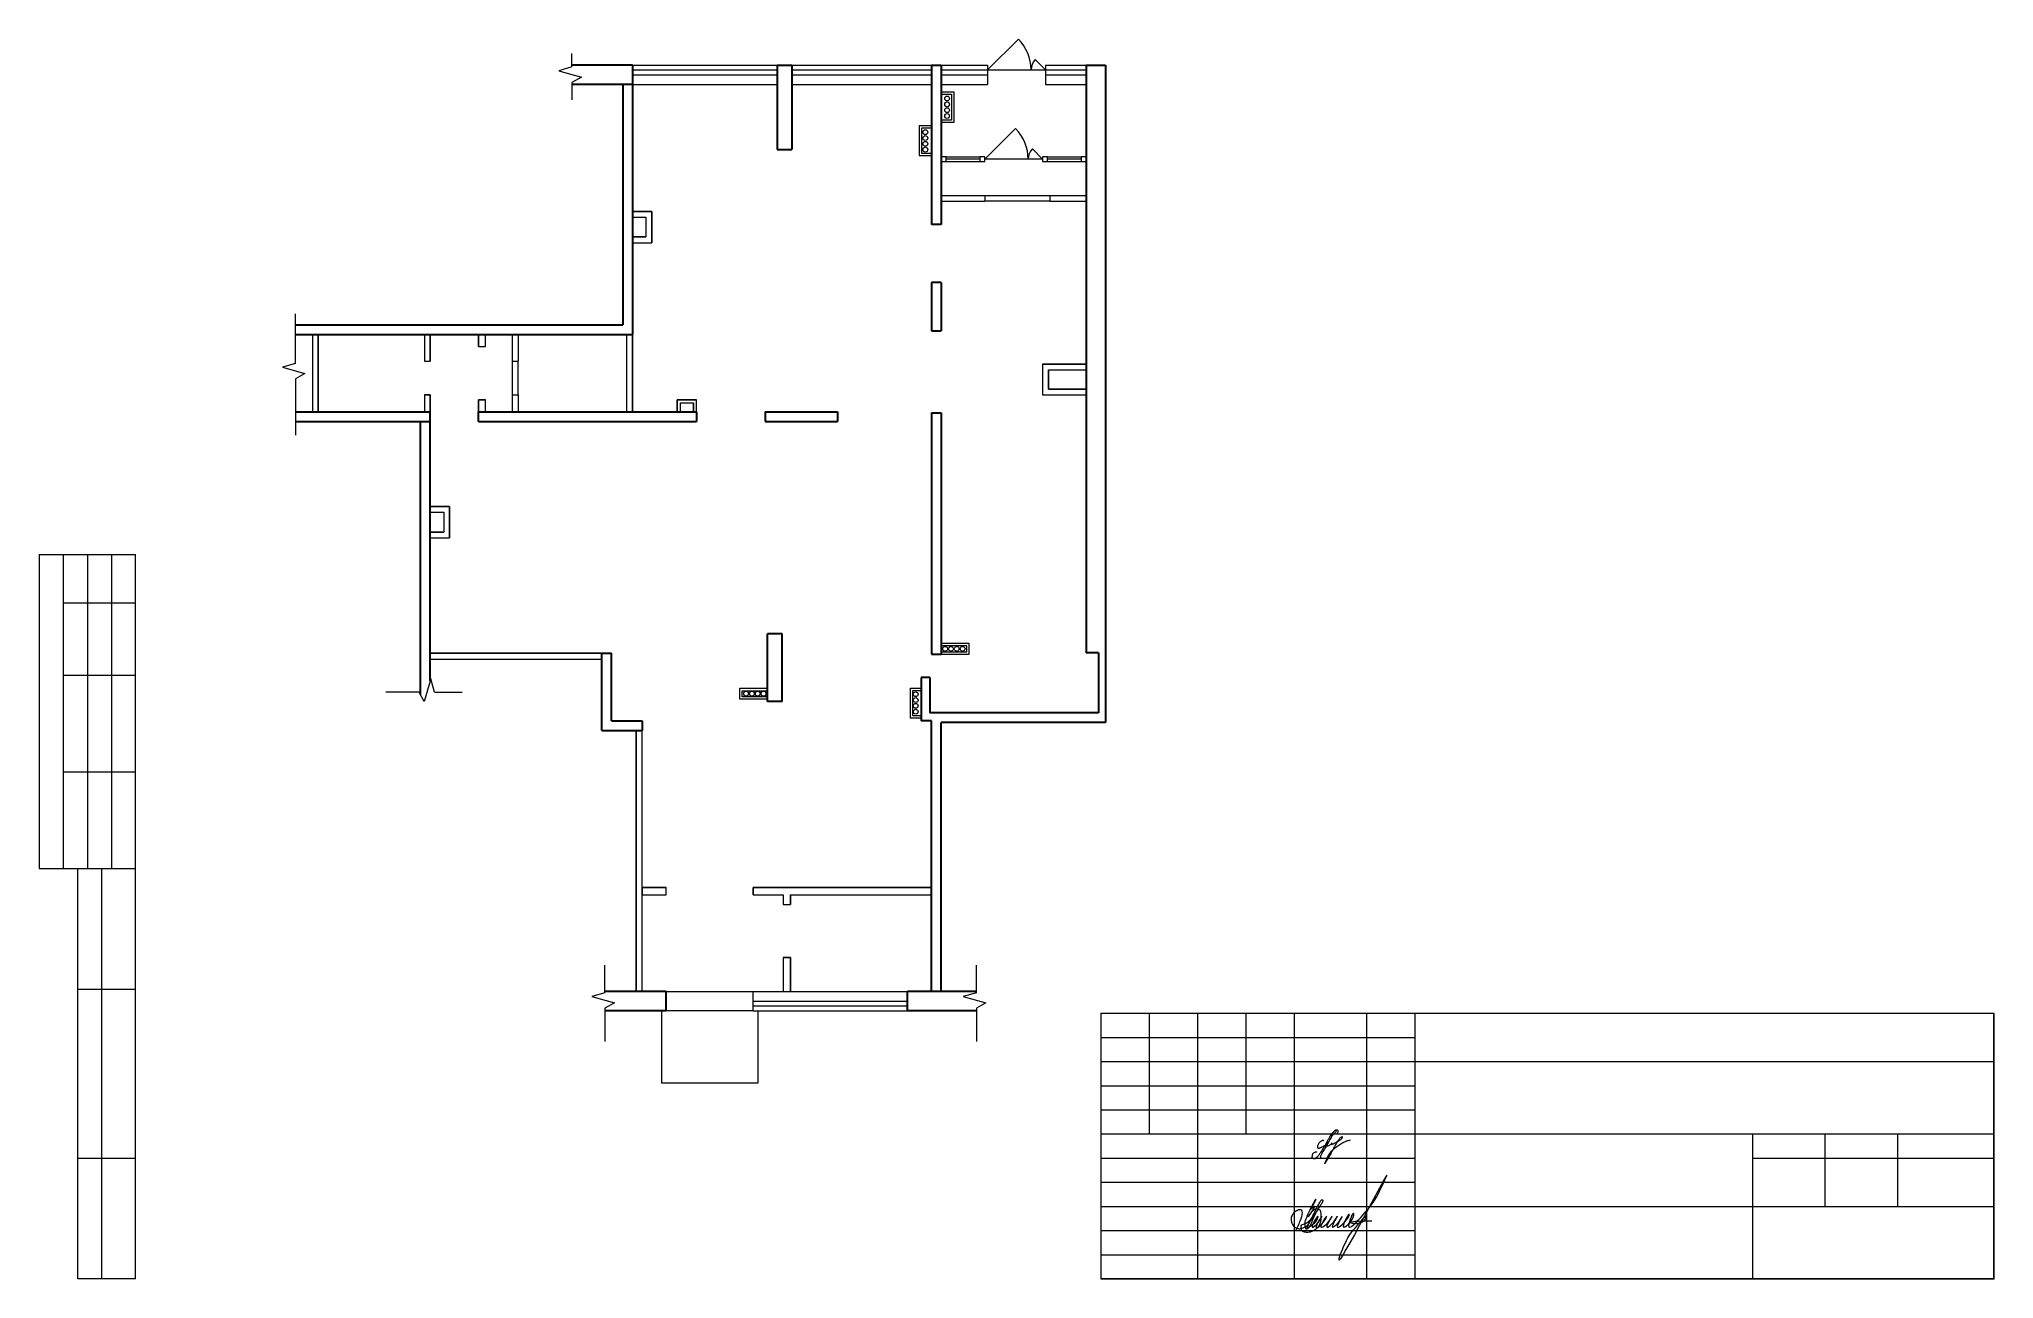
# Model space of a CAD drawing. Header units: metres. Extents: x 0 to 40.5, y 0.5 to 26.2.
import ezdxf

# ---------------------------------------------------------------- set-up
doc = ezdxf.new("R2010")
doc.units = ezdxf.units.M
doc.header["$MEASUREMENT"] = 0
doc.linetypes.add('DGN Style 3', pattern=[10.117817, 7.227012, -2.890805])
doc.layers.add('Level 44', color=7, linetype='Continuous', lineweight=0)
doc.layers.add('Level 63', color=7, linetype='Continuous', lineweight=0)

# ---------------------------------------------------------------- blocks, each defined once
blk = doc.blocks.new('*U17')
at = {"layer": 'Level 44', "color": 6, "linetype": 'Continuous', "lineweight": 13}
for centre in [(-0.181, 0), (-0.06, 0), (0.06, 0), (0.181, 0)]:
    blk.add_circle(centre, 0.05, dxfattribs=at)
blk = doc.blocks.new('*U24')
at = {"color": 5, "linetype": 'Continuous', "lineweight": 0}
for points, knots in [([(0.31, 0.78), (0.34, 0.81), (0.4, 0.88), (0.43, 0.93), (0.43, 0.97), (0.42, 1.01), (0.39, 1.04), (0.33, 1.05), (0.26, 1.03), (0.21, 1.01), (0.12, 0.93), (0.06, 0.87), (-0.03, 0.75), (-0.11, 0.62), (-0.21, 0.44), (-0.3, 0.26), (-0.38, 0.11), (-0.48, -0.06), (-0.64, -0.3), (-0.75, -0.47), (-0.87, -0.64), (-0.99, -0.73), (-1.02, -0.73), (-1.06, -0.74), (-1.14, -0.72), (-1.16, -0.69), (-1.18, -0.65), (-1.18, -0.58), (-1.17, -0.52), (-1.15, -0.43), (-1.08, -0.35), (-1.04, -0.34), (-0.99, -0.31), (-0.96, -0.3), (-0.92, -0.29), (-0.91, -0.31), (-0.92, -0.32)], [0, 0, 0, 0, 0.032258, 0.064516, 0.096774, 0.129032, 0.16129, 0.193548, 0.225806, 0.258065, 0.290323, 0.322581, 0.354839, 0.387097, 0.419355, 0.451613, 0.483871, 0.516129, 0.548387, 0.580645, 0.612903, 0.645161, 0.677419, 0.709677, 0.741935, 0.774194, 0.806452, 0.83871, 0.870968, 0.903226, 0.935484, 0.967742, 0.983871, 0.991935, 0.995968, 1, 1, 1, 1]), ([(0.32, 0.97), (0.32, 0.97), (0.33, 0.98), (0.32, 0.98), (0.31, 0.97), (0.3, 0.97), (0.29, 0.95), (0.21, 0.88), (0.15, 0.82), (0.09, 0.75), (-0.01, 0.62), (-0.17, 0.29), (-0.31, 0.07), (-0.54, -0.32), (-0.64, -0.51), (-0.69, -0.64), (-0.64, -0.69)], [0, 0, 0, 0, 0.005306, 0.009091, 0.012718, 0.03509, 0.04357, 0.143713, 0.287425, 0.431138, 0.57485, 0.718563, 0.862275, 0.934132, 0.97006, 1, 1, 1, 1])]:
    blk.add_open_spline(points, degree=3, knots=knots, dxfattribs=at)
blk.add_open_spline([(-0.47, 0.37), (-0.48, 0.41), (-0.52, 0.41), (-0.56, 0.39), (-0.63, 0.36), (-0.68, 0.32), (-0.75, 0.25), (-0.8, 0.18), (-0.84, 0.12), (-0.85, 0.05), (-0.85, -0.04), (-0.83, -0.08), (-0.8, -0.08), (-0.77, -0.08), (-0.71, -0.06), (-0.66, -0.04), (-0.53, 0.03), (-0.31, 0.14), (-0.22, 0.24), (-0.17, 0.32), (-0.19, 0.32), (-0.3, 0.13), (-0.31, 0.08), (-0.31, 0.06), (-0.27, 0.06), (-0.23, 0.06), (-0.16, 0.09), (-0.08, 0.14), (-0.02, 0.18), (0.02, 0.21), (0.06, 0.25), (0.06, 0.27), (0.03, 0.23), (0, 0.17), (0, 0.14), (0.03, 0.14), (0.11, 0.19), (0.24, 0.26), (0.32, 0.3), (0.44, 0.37), (0.55, 0.44), (0.61, 0.48), (0.65, 0.52), (0.68, 0.57), (0.68, 0.62), (0.68, 0.63), (0.65, 0.63), (0.59, 0.59), (0.51, 0.52), (0.45, 0.43), (0.37, 0.31), (0.32, 0.23), (0.24, 0.11), (0.16, -0.05), (0.09, -0.18), (-0.03, -0.4), (-0.22, -0.74), (-0.32, -0.89), (-0.41, -1), (-0.41, -1.05), (-0.38, -1.02), (-0.32, -0.82), (-0.24, -0.63), (-0.15, -0.46), (-0.09, -0.38), (0.01, -0.25), (0.14, -0.13), (0.22, -0.06), (0.34, 0.03), (0.46, 0.12), (0.58, 0.2), (0.72, 0.28), (0.88, 0.35), (1.01, 0.39), (1.08, 0.41), (1.18, 0.43)], degree=3, dxfattribs=at)

msp = doc.modelspace()

# ---------------------------------------------------------------- linework, layer by layer
at = {"color": 7, "linetype": 'Continuous', "lineweight": 13}
for p, q in [((7.982, 19.502), (8.102, 19.502)), ((7.982, 18.802), (8.102, 18.802))]:
    msp.add_line(p, q, dxfattribs=at)
at = {"color": 5, "linetype": 'DGN Style 3', "lineweight": 13}
for p, q in [((9.802, 19.502), (9.922, 19.502)), ((9.802, 18.802), (9.922, 18.802)), ((14.792, 6.052), (14.792, 6.452))]:
    msp.add_line(p, q, dxfattribs=at)
at = {"color": 5, "linetype": 'Continuous', "lineweight": 0}
for p, q in [((12.892, 6.052), (12.892, 4.552)), ((14.892, 6.052), (14.892, 4.552)), ((14.892, 4.552), (12.892, 4.552))]:
    msp.add_line(p, q, dxfattribs=at)
msp.add_lwpolyline([(22, 0.5), (40.5, 0.5), (40.5, 6)])
msp.add_open_spline([(26.043, 1.514), (26.081, 1.591), (26.133, 1.698), (26.169, 1.826), (26.18, 1.894), (26.14, 1.934), (26.075, 1.928), (26.01, 1.885), (25.962, 1.827), (25.938, 1.764), (25.942, 1.704), (25.958, 1.636), (25.996, 1.579), (26.055, 1.546), (26.121, 1.533), (26.186, 1.557), (26.243, 1.58), (26.313, 1.633), (26.356, 1.744), (26.421, 1.865), (26.472, 1.984), (26.53, 2.066), (26.551, 2.128), (26.594, 2.145), (26.596, 2.105), (26.585, 2.069), (26.47, 1.934), (26.39, 1.737), (26.328, 1.579), (26.257, 1.513), (26.241, 1.55), (26.232, 1.587), (26.221, 1.664), (26.277, 1.809), (26.322, 1.926), (26.544, 2.294), (26.277, 1.856), (26.516, 2.113), (26.195, 1.638), (26.376, 1.909), (26.453, 1.963), (26.534, 1.947), (26.554, 1.868), (26.564, 1.741), (26.53, 1.577), (26.412, 1.501), (26.326, 1.461), (26.245, 1.46), (26.174, 1.478), (26.149, 1.524), (26.144, 1.566), (26.156, 1.638), (26.282, 1.629), (26.499, 1.943), (26.192, 1.492), (26.39, 1.63), (26.469, 1.672), (26.527, 1.882), (26.271, 1.459), (26.517, 1.656), (26.633, 1.91), (26.351, 1.441), (26.612, 1.651), (26.734, 1.898), (26.443, 1.47), (26.721, 1.648), (26.842, 1.902), (26.57, 1.449), (26.831, 1.663), (26.942, 1.887), (26.665, 1.404), (26.957, 1.686), (27.022, 1.852), (26.738, 1.364), (27.113, 1.711), (27.167, 1.916), (26.85, 1.355), (27.242, 1.713), (27.238, 1.94), (26.998, 1.351), (27.594, 1.997), (27.709, 2.172), (28.254, 3.349), (26.576, 0.055), (27.108, 1.387), (27.258, 1.538), (27.536, 1.873), (27.416, 1.605), (26.955, 1.689), (27.359, 1.699), (27.609, 1.705)], degree=3, knots=[0, 0, 0, 0, 0.256067, 0.353287, 0.406446, 0.450572, 0.499811, 0.589048, 0.677677, 0.720538, 0.789097, 0.854909, 0.929138, 0.985973, 1.053603, 1.123997, 1.188184, 1.238833, 1.381441, 1.532626, 1.655327, 1.767692, 1.831714, 1.849675, 1.875515, 1.918027, 1.973345, 2.3881, 2.509535, 2.562046, 2.586373, 2.608197, 2.683976, 2.811849, 3.039073, 3.235434, 3.455141, 3.539199, 3.796529, 3.961277, 4.046851, 4.105032, 4.170808, 4.267969, 4.501566, 4.610269, 4.680163, 4.779356, 4.853999, 4.879008, 4.930141, 4.983291, 5.063808, 5.268919, 5.523602, 5.592201, 5.810144, 5.856929, 6.107056, 6.273883, 6.414405, 6.675098, 6.881038, 7.00149, 7.251321, 7.448211, 7.577978, 7.823515, 8.04125, 8.137115, 8.376214, 8.651524, 8.664664, 8.880536, 9.213612, 9.223901, 9.494264, 9.812074, 9.840995, 10.111601, 10.486406, 11.087155, 11.407224, 13.360594, 13.829391, 14.19644, 14.412835, 14.523977, 14.795749, 15.240119, 15.240119, 15.240119, 15.240119], dxfattribs=at)
at = {"layer": 'Level 44', "color": 7, "linetype": 'Continuous', "lineweight": 0}
for p, q in [((19.652, 25.532), (20.288, 26.169)), ((11.04, 25.592), (11.04, 25.87)), ((12.292, 25.532), (15.292, 25.532)), ((15.592, 25.532), (18.492, 25.532)), ((18.692, 25.532), (19.652, 25.532)), ((19.652, 25.532), (20.852, 25.532)), ((20.639, 25.744), (20.852, 25.532)), ((20.852, 25.532), (21.692, 25.532)), ((11.04, 25.272), (11.04, 24.913)), ((12.292, 25.432), (15.292, 25.432)), ((15.592, 25.432), (18.492, 25.432)), ((18.692, 25.432), (19.652, 25.432)), ((20.852, 25.432), (21.692, 25.432)), ((5.313, 19.455), (5.313, 20.484)), ((5.313, 19.134), (5.313, 17.968)), ((7.871, 12.651), (7.183, 12.651)), ((8.191, 12.651), (8.764, 12.651)), ((11.724, 6.423), (11.724, 6.995)), ((19.421, 6.423), (19.421, 6.995)), ((11.724, 6.102), (11.724, 5.415)), ((14.792, 6.252), (17.992, 6.252)), ((14.792, 6.152), (17.992, 6.152)), ((19.421, 6.102), (19.421, 5.415))]:
    msp.add_line(p, q, dxfattribs=at)
at = {"layer": 'Level 44', "color": 7, "linetype": 'Continuous', "lineweight": 30}
for p, q in [((12.292, 25.632), (11.04, 25.632)), ((12.292, 25.632), (12.292, 20.052)), ((15.292, 25.632), (15.292, 23.882)), ((15.292, 25.632), (15.592, 25.632)), ((15.592, 25.632), (15.592, 23.882)), ((18.492, 25.632), (18.492, 22.332)), ((18.492, 25.632), (18.692, 25.632)), ((18.692, 25.632), (18.692, 22.332)), ((21.692, 25.632), (21.692, 13.462)), ((21.692, 25.632), (22.092, 25.632)), ((22.092, 25.632), (22.092, 12.022)), ((12.292, 25.232), (11.04, 25.232)), ((12.092, 25.232), (12.092, 20.252)), ((15.292, 23.882), (15.592, 23.882)), ((18.692, 22.332), (18.492, 22.332)), ((18.692, 21.132), (18.492, 21.132)), ((18.492, 21.132), (18.492, 20.132)), ((18.692, 21.132), (18.692, 20.132)), ((5.313, 20.252), (12.092, 20.252)), ((5.313, 20.052), (12.292, 20.052)), ((18.492, 20.132), (18.692, 20.132)), ((5.313, 18.452), (8.102, 18.452)), ((5.313, 18.252), (8.102, 18.252)), ((7.902, 12.596), (7.902, 18.252)), ((8.102, 12.882), (8.102, 18.452)), ((9.102, 18.252), (9.102, 18.452)), ((9.102, 18.452), (13.622, 18.452)), ((9.102, 18.252), (13.622, 18.252)), ((13.622, 18.452), (13.622, 18.252)), ((15.042, 18.452), (15.042, 18.252)), ((15.042, 18.452), (16.542, 18.452)), ((15.042, 18.252), (16.542, 18.252)), ((16.542, 18.452), (16.542, 18.252)), ((18.492, 18.432), (18.492, 13.432)), ((18.492, 18.432), (18.692, 18.432)), ((18.692, 18.432), (18.692, 13.432)), ((15.092, 12.452), (15.092, 13.852)), ((15.392, 13.852), (15.092, 13.852)), ((15.392, 12.452), (15.392, 13.852)), ((11.662, 11.852), (11.662, 13.452)), ((11.662, 13.452), (11.862, 13.452)), ((11.862, 12.052), (11.862, 13.452)), ((18.492, 13.432), (18.692, 13.432)), ((21.952, 13.462), (21.692, 13.462)), ((21.952, 13.462), (21.952, 12.222)), ((18.452, 12.952), (18.272, 12.952)), ((18.272, 12.952), (18.272, 12.052)), ((18.452, 12.952), (18.452, 12.222)), ((15.392, 12.452), (15.092, 12.452)), ((21.952, 12.222), (18.452, 12.222)), ((11.662, 11.852), (12.492, 11.852)), ((11.862, 12.052), (12.492, 12.052)), ((12.492, 12.052), (12.492, 11.852)), ((18.492, 12.052), (18.272, 12.052)), ((18.492, 6.452), (18.492, 12.052)), ((18.692, 6.452), (18.692, 12.022)), ((22.092, 12.022), (18.692, 12.022)), ((12.992, 6.452), (11.724, 6.452)), ((12.992, 6.052), (12.992, 6.452)), ((19.421, 6.452), (17.992, 6.452)), ((17.992, 6.052), (17.992, 6.452)), ((12.992, 6.052), (11.724, 6.052)), ((19.421, 6.052), (17.992, 6.052))]:
    msp.add_line(p, q, dxfattribs=at)
at = {"layer": 'Level 44', "color": 7, "linetype": 'Continuous', "lineweight": 13}
for p, q in [((12.292, 25.632), (15.292, 25.632)), ((15.592, 25.632), (18.492, 25.632)), ((18.692, 25.632), (19.652, 25.632)), ((19.652, 25.632), (19.652, 25.232)), ((20.852, 25.632), (20.852, 25.232)), ((20.852, 25.632), (21.692, 25.632)), ((12.292, 25.232), (15.292, 25.232)), ((15.592, 25.232), (18.492, 25.232)), ((18.692, 25.232), (19.652, 25.232)), ((20.852, 25.232), (21.692, 25.232)), ((12.292, 22.602), (12.692, 22.602)), ((12.292, 22.482), (12.572, 22.482)), ((12.572, 22.482), (12.572, 22.072)), ((12.692, 22.602), (12.692, 21.952)), ((12.292, 22.072), (12.572, 22.072)), ((12.292, 21.952), (12.692, 21.952)), ((5.662, 20.052), (5.662, 18.452)), ((5.782, 20.052), (5.782, 18.452)), ((7.982, 20.052), (7.982, 19.502)), ((8.102, 20.052), (8.102, 19.502)), ((12.172, 20.052), (12.172, 18.452)), ((12.292, 20.052), (12.292, 18.452)), ((20.792, 19.442), (21.692, 19.442)), ((20.792, 19.442), (20.792, 18.802)), ((20.912, 19.322), (21.692, 19.322)), ((20.912, 19.322), (20.912, 18.922)), ((7.982, 18.802), (7.982, 18.452)), ((8.102, 18.802), (8.102, 18.452)), ((13.222, 18.452), (13.222, 18.702)), ((13.222, 18.702), (13.622, 18.702)), ((13.287, 18.452), (13.287, 18.637)), ((13.287, 18.637), (13.557, 18.637)), ((13.557, 18.452), (13.557, 18.637)), ((13.622, 18.452), (13.622, 18.702)), ((20.792, 18.802), (21.692, 18.802)), ((20.912, 18.922), (21.692, 18.922)), ((8.102, 16.492), (8.502, 16.492)), ((8.102, 16.372), (8.382, 16.372)), ((8.382, 16.372), (8.382, 15.962)), ((8.502, 16.492), (8.502, 15.842)), ((8.102, 15.962), (8.382, 15.962)), ((8.102, 15.842), (8.502, 15.842)), ((8.102, 13.452), (11.662, 13.452)), ((8.102, 13.332), (11.662, 13.332)), ((12.372, 6.452), (12.372, 11.852)), ((12.492, 6.452), (12.492, 11.852)), ((14.792, 6.452), (17.992, 6.452)), ((14.792, 6.052), (17.992, 6.052))]:
    msp.add_line(p, q, dxfattribs=at)
at = {"layer": 'Level 44', "color": 5, "linetype": 'Continuous', "lineweight": 0}
for p, q in [((19.592, 23.682), (20.228, 24.319)), ((18.792, 23.732), (19.492, 23.732)), ((19.492, 23.682), (18.792, 23.682)), ((18.792, 23.632), (19.492, 23.632)), ((20.792, 23.682), (19.592, 23.682)), ((20.579, 23.894), (20.792, 23.682)), ((20.892, 23.732), (21.592, 23.732)), ((21.592, 23.682), (20.892, 23.682)), ((20.892, 23.632), (21.592, 23.632))]:
    msp.add_line(p, q, dxfattribs=at)
at = {"layer": 'Level 44', "color": 5, "linetype": 'DGN Style 3', "lineweight": 13}
for p, q in [((18.692, 22.932), (19.592, 22.932)), ((18.692, 22.812), (19.592, 22.812)), ((19.592, 22.932), (19.592, 22.812)), ((20.942, 22.932), (20.942, 22.812)), ((20.942, 22.932), (21.692, 22.932)), ((20.942, 22.812), (21.692, 22.812)), ((9.802, 20.052), (9.802, 19.502)), ((9.922, 20.052), (9.922, 19.502)), ((9.802, 18.802), (9.802, 18.452)), ((9.922, 18.802), (9.922, 18.452)), ((12.992, 6.452), (14.792, 6.452)), ((14.792, 6.052), (12.992, 6.052))]:
    msp.add_line(p, q, dxfattribs=at)
at = {"layer": 'Level 44', "color": 5, "linetype": 'DGN Style 3', "lineweight": 0}
for p, q in [((19.592, 22.932), (20.942, 22.932)), ((20.942, 22.812), (19.592, 22.812)), ((9.802, 19.502), (9.802, 18.802)), ((9.922, 18.802), (9.922, 19.502))]:
    msp.add_line(p, q, dxfattribs=at)
at = {"layer": 'Level 44', "color": 5, "linetype": 'Continuous', "lineweight": 13}
for p, q in [((9.102, 19.802), (9.102, 20.052)), ((9.252, 19.802), (9.252, 20.052)), ((9.102, 19.802), (9.252, 19.802)), ((9.102, 18.452), (9.102, 18.702)), ((9.102, 18.702), (9.252, 18.702)), ((9.252, 18.452), (9.252, 18.702)), ((12.492, 8.602), (12.992, 8.602)), ((12.992, 8.452), (12.992, 8.602)), ((14.792, 8.452), (14.792, 8.602)), ((14.792, 8.602), (18.492, 8.602)), ((12.492, 8.452), (12.992, 8.452)), ((14.792, 8.452), (15.417, 8.452)), ((15.417, 8.452), (15.417, 8.252)), ((15.417, 8.252), (15.567, 8.252)), ((15.567, 8.452), (15.567, 8.252)), ((15.567, 8.452), (18.492, 8.452)), ((15.417, 7.152), (15.567, 7.152)), ((15.417, 7.152), (15.417, 6.452)), ((15.567, 7.152), (15.567, 6.452))]:
    msp.add_line(p, q, dxfattribs=at)
at = {"layer": 'Level 44', "color": 7, "linetype": 'Continuous', "lineweight": 0, "flags": 128}
for points in [[(11.04, 25.592), (10.767, 25.514), (11.235, 25.382), (11.04, 25.272)], [(18.692, 25.028), (18.904, 25.028), (18.904, 24.494), (18.692, 24.494)], [(18.492, 24.326), (18.285, 24.326), (18.285, 23.807), (18.492, 23.807)], [(5.313, 19.455), (5.04, 19.377), (5.507, 19.244), (5.313, 19.134)], [(18.692, 13.482), (19.218, 13.482), (19.218, 13.608), (18.692, 13.608)], [(8.191, 12.651), (8.113, 12.923), (7.981, 12.456), (7.871, 12.651)], [(15.092, 12.552), (14.569, 12.552), (14.569, 12.677), (15.092, 12.677)], [(18.272, 12.161), (18.101, 12.161), (18.101, 12.683), (18.272, 12.683)], [(11.724, 6.423), (11.452, 6.345), (11.919, 6.212), (11.724, 6.102)], [(19.421, 6.423), (19.148, 6.345), (19.615, 6.212), (19.421, 6.102)]]:
    msp.add_lwpolyline(points, dxfattribs=at)
at = {"layer": 'Level 44', "color": 7, "linetype": 'Continuous', "lineweight": 13, "flags": 128}
for points in [[(18.692, 25.078), (18.954, 25.078), (18.954, 24.444), (18.692, 24.444)], [(18.492, 24.376), (18.235, 24.376), (18.235, 23.757), (18.492, 23.757)], [(18.692, 13.432), (19.268, 13.432), (19.268, 13.658), (18.692, 13.658)], [(15.092, 12.502), (14.519, 12.502), (14.519, 12.727), (15.092, 12.727)], [(18.272, 12.111), (18.051, 12.111), (18.051, 12.733), (18.272, 12.733)]]:
    msp.add_lwpolyline(points, dxfattribs=at)
at = {"layer": 'Level 44', "color": 5, "linetype": 'Continuous', "lineweight": 13, "flags": 128}
for points in [[(18.792, 23.732), (18.692, 23.732), (18.692, 23.632), (18.792, 23.632), (18.792, 23.732)], [(19.592, 23.732), (19.492, 23.732), (19.492, 23.632), (19.592, 23.632), (19.592, 23.732)], [(20.892, 23.732), (20.792, 23.732), (20.792, 23.632), (20.892, 23.632), (20.892, 23.732)], [(21.692, 23.732), (21.592, 23.732), (21.592, 23.632), (21.692, 23.632), (21.692, 23.732)], [(9.102, 20.052), (9.102, 19.802), (9.252, 19.802), (9.252, 20.052), (9.102, 20.052)], [(9.102, 18.702), (9.102, 18.452), (9.252, 18.452), (9.252, 18.702), (9.102, 18.702)], [(12.492, 8.452), (12.992, 8.452), (12.992, 8.602), (12.492, 8.602), (12.492, 8.452)], [(18.492, 8.602), (14.792, 8.602), (14.792, 8.452), (15.417, 8.452), (15.417, 8.252), (15.567, 8.252), (15.567, 8.452), (18.492, 8.452), (18.492, 8.602)], [(15.567, 6.452), (15.567, 7.152), (15.417, 7.152), (15.417, 6.452), (15.567, 6.452)]]:
    msp.add_lwpolyline(points, close=True, dxfattribs=at)
at = {"layer": 'Level 44', "color": 7, "linetype": 'Continuous', "lineweight": 0, "flags": 128}
for points in [[(12.292, 21.952), (12.692, 21.952), (12.692, 22.602), (12.292, 22.602), (12.292, 22.482), (12.572, 22.482), (12.572, 22.072), (12.292, 22.072), (12.292, 21.952)], [(5.662, 20.052), (5.662, 18.452), (5.782, 18.452), (5.782, 20.052), (5.662, 20.052)], [(7.982, 20.052), (7.982, 19.502), (8.102, 19.502), (8.102, 20.052), (7.982, 20.052)], [(12.292, 18.452), (12.292, 20.052), (12.172, 20.052), (12.172, 18.452), (12.292, 18.452)], [(21.692, 18.922), (20.912, 18.922), (20.912, 19.322), (21.692, 19.322), (21.692, 19.442), (20.792, 19.442), (20.792, 18.802), (21.692, 18.802), (21.692, 18.922)], [(8.102, 18.452), (8.102, 18.802), (7.982, 18.802), (7.982, 18.452), (8.102, 18.452)], [(13.622, 18.452), (13.622, 18.702), (13.222, 18.702), (13.222, 18.452), (13.287, 18.452), (13.287, 18.637), (13.557, 18.637), (13.557, 18.452), (13.622, 18.452)], [(8.102, 15.842), (8.502, 15.842), (8.502, 16.492), (8.102, 16.492), (8.102, 16.372), (8.382, 16.372), (8.382, 15.962), (8.102, 15.962), (8.102, 15.842)], [(11.662, 13.452), (8.102, 13.452), (8.102, 13.332), (11.662, 13.332), (11.662, 13.452)], [(12.492, 6.452), (12.492, 11.852), (12.372, 11.852), (12.372, 6.452), (12.492, 6.452)]]:
    msp.add_lwpolyline(points, close=True, dxfattribs=at)
at = {"layer": 'Level 44', "color": 7, "linetype": 'Continuous', "lineweight": 0}
for centre, radius, start, end in [((19.652, 25.532), 0.9, 0, 45), ((20.852, 25.532), 0.3, 135, 180)]:
    msp.add_arc(centre, radius, start, end, dxfattribs=at)
at = {"layer": 'Level 44', "color": 5, "linetype": 'Continuous', "lineweight": 0}
for centre, radius, start, end in [((19.592, 23.682), 0.9, 0, 45), ((20.792, 23.682), 0.3, 135, 180)]:
    msp.add_arc(centre, radius, start, end, dxfattribs=at)
at = {"layer": 'Level 63', "color": 7, "linetype": 'Continuous', "lineweight": 13}
for p, q in [((0, 15.5), (2, 15.5)), ((0, 15.5), (0, 9)), ((0.5, 15.5), (0.5, 9)), ((1, 15.5), (1, 9)), ((1.5, 15.5), (1.5, 9)), ((0.5, 14.5), (2, 14.5)), ((0.5, 13), (2, 13)), ((0.5, 11), (2, 11)), ((0, 9), (2, 9)), ((0.8, 9), (2, 9)), ((1.3, 0.5), (1.3, 9)), ((0.8, 6.5), (2, 6.5)), ((22, 6), (40.5, 6)), ((22, 6), (22, 0.5)), ((23, 6), (23, 3.5)), ((24, 6), (24, 0.5)), ((25, 6), (25, 3.5)), ((26, 6), (26, 0.5)), ((27.5, 6), (27.5, 0.5)), ((28.5, 6), (28.5, 0.5)), ((28.5, 5), (40.5, 5)), ((22, 4), (28.5, 4)), ((22, 3.5), (28.5, 3.5)), ((28.5, 3.5), (40.5, 3.5)), ((0.8, 3), (2, 3)), ((35.5, 3), (40.5, 3)), ((28.5, 2), (40.5, 2))]:
    msp.add_line(p, q, dxfattribs=at)
at = {"layer": 'Level 63', "color": 7, "linetype": 'Continuous', "lineweight": 0}
for p, q in [((22, 5.5), (28.5, 5.5)), ((22, 5), (28.5, 5)), ((22, 4.5), (28.5, 4.5)), ((22, 3), (28.5, 3)), ((22, 2.5), (28.5, 2.5)), ((22, 2), (28.5, 2)), ((22, 1.5), (28.5, 1.5)), ((22, 1), (28.5, 1))]:
    msp.add_line(p, q, dxfattribs=at)
at = {"layer": 'Level 63', "color": 7, "linetype": 'Continuous', "lineweight": 13}
msp.add_lwpolyline([(2, 0.5), (2, 15.5)], dxfattribs=at)
at = {"layer": 'Level 63', "color": 7, "linetype": 'Continuous', "lineweight": 13, "flags": 128}
for points in [[(2, 0.5), (0.8, 0.5), (0.8, 9)], [(35.5, 3.5), (35.5, 0.5)], [(37, 3.5), (37, 2)], [(38.5, 3.5), (38.5, 2)]]:
    msp.add_lwpolyline(points, dxfattribs=at)

# ---------------------------------------------------------------- block references
at = {"color": 5, "linetype": 'Continuous', "lineweight": 0, "xscale": 0.335278723237385, "yscale": 0.335278723237385, "zscale": 0.335278723237385}
msp.add_blockref('*U24', (26.773, 3.232), dxfattribs=at)
at = {"layer": 'Level 44', "color": 6, "linetype": 'Continuous', "lineweight": 13, "rotation": 270}
for p in [(18.812, 24.758), (18.361, 24.06), (18.162, 12.424)]:
    msp.add_blockref('*U17', p, dxfattribs=at)
at = {"layer": 'Level 44', "color": 6, "linetype": 'Continuous', "lineweight": 13}
for p in [(18.952, 13.546), (14.828, 12.617)]:
    msp.add_blockref('*U17', p, dxfattribs=at)

doc.saveas('drawing.dxf')
